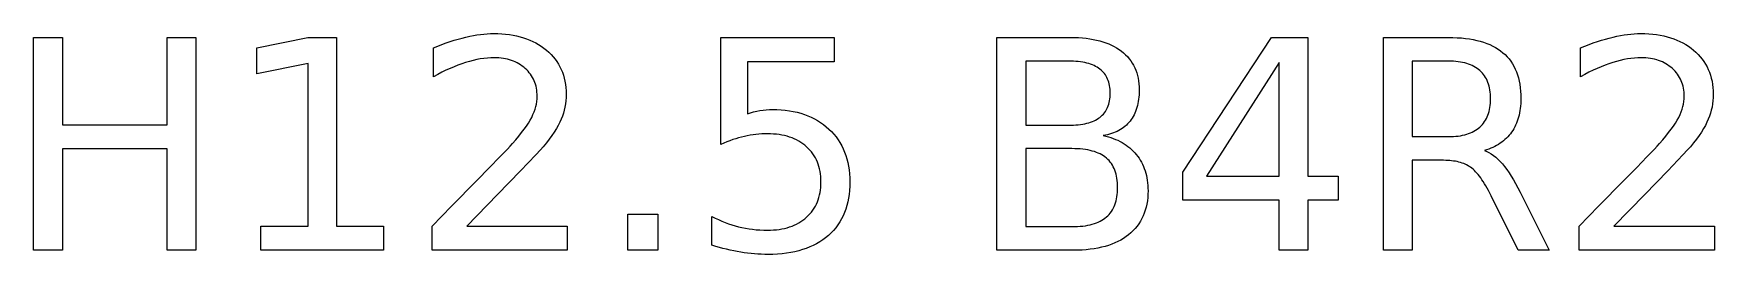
# Model space of a CAD drawing. Header units: millimetres. Extents: x 9.9 to 25.1, y 1 to 3.
import ezdxf

# ---------------------------------------------------------------- set-up
doc = ezdxf.new("R2010")
doc.units = ezdxf.units.MM
doc.layers.add('LASER_OUTLINE', color=7, linetype='Continuous')

msp = doc.modelspace()

# ---------------------------------------------------------------- linework, layer by layer
at = {"layer": 'LASER_OUTLINE'}
for points in [[(9.895739, 2.965139), (10.156552, 2.965139), (10.156552, 2.174952), (11.104261, 2.174952), (11.104261, 2.965139), (11.365074, 2.965139), (11.365074, 1.037444), (11.104261, 1.037444), (11.104261, 1.955455), (10.156552, 1.955455), (10.156552, 1.037444), (9.895739, 1.037444)], [(11.95255, 1.25694), (12.378631, 1.25694), (12.378631, 2.727566), (11.915106, 2.634603), (11.915106, 2.872176), (12.376049, 2.965139), (12.636862, 2.965139), (12.636862, 1.25694), (13.062944, 1.25694), (13.062944, 1.037444), (11.95255, 1.037444)], [(13.814396, 1.25694), (14.724661, 1.25694), (14.724661, 1.037444), (13.500645, 1.037444), (13.500645, 1.25694), (13.676081, 1.436895), (13.905423, 1.669464), (14.021667, 1.787403), (14.114106, 1.882343), (14.182739, 1.954285), (14.208128, 1.981631), (14.227566, 2.003228), (14.257696, 2.037736), (14.285466, 2.070893), (14.310876, 2.102697), (14.333925, 2.13315), (14.354614, 2.162252), (14.372942, 2.190002), (14.38891, 2.2164), (14.402518, 2.241446), (14.414168, 2.265766), (14.424265, 2.289985), (14.432809, 2.314104), (14.4398, 2.338121), (14.445237, 2.362038), (14.44912, 2.385854), (14.45145, 2.409569), (14.452227, 2.433183), (14.451806, 2.452167), (14.450543, 2.470707), (14.448437, 2.488803), (14.445489, 2.506456), (14.441699, 2.523664), (14.437066, 2.540429), (14.431591, 2.55675), (14.425274, 2.572628), (14.418115, 2.588061), (14.410113, 2.60305), (14.401269, 2.617596), (14.391583, 2.631698), (14.381055, 2.645356), (14.369684, 2.65857), (14.357471, 2.67134), (14.344416, 2.683667), (14.330684, 2.695393), (14.316444, 2.706363), (14.301694, 2.716576), (14.286435, 2.726033), (14.270666, 2.734733), (14.254388, 2.742677), (14.2376, 2.749864), (14.220303, 2.756294), (14.202497, 2.761968), (14.184181, 2.766886), (14.165356, 2.771047), (14.146021, 2.774451), (14.126177, 2.777099), (14.105824, 2.77899), (14.084961, 2.780125), (14.063589, 2.780504), (14.032712, 2.779838), (14.001412, 2.777841), (13.969688, 2.774512), (13.93754, 2.769852), (13.904969, 2.76386), (13.871974, 2.756536), (13.838555, 2.747882), (13.804713, 2.737895), (13.770366, 2.726557), (13.735434, 2.713848), (13.699917, 2.699766), (13.663815, 2.684312), (13.627128, 2.667487), (13.589856, 2.64929), (13.551999, 2.629721), (13.513557, 2.60878), (13.513557, 2.872176), (13.552614, 2.887508), (13.591026, 2.901872), (13.628793, 2.915268), (13.665913, 2.927695), (13.702388, 2.939154), (13.738218, 2.949645), (13.773402, 2.959167), (13.80794, 2.967721), (13.841793, 2.975286), (13.874919, 2.981843), (13.907319, 2.987391), (13.938993, 2.99193), (13.96994, 2.995461), (14.000161, 2.997983), (14.029656, 2.999496), (14.058425, 3), (14.095394, 2.999415), (14.131415, 2.99766), (14.166488, 2.994735), (14.200613, 2.990639), (14.23379, 2.985374), (14.266018, 2.978938), (14.297298, 2.971332), (14.327631, 2.962556), (14.357014, 2.952611), (14.38545, 2.941495), (14.412938, 2.929208), (14.439477, 2.915752), (14.465068, 2.901126), (14.489711, 2.885329), (14.513406, 2.868363), (14.536152, 2.850226), (14.557729, 2.831111), (14.577913, 2.811209), (14.596705, 2.79052), (14.614106, 2.769045), (14.630114, 2.746782), (14.64473, 2.723733), (14.657955, 2.699897), (14.669787, 2.675274), (14.680227, 2.649865), (14.689275, 2.623668), (14.696931, 2.596685), (14.703195, 2.568915), (14.708068, 2.540359), (14.711548, 2.511015), (14.713636, 2.480885), (14.714332, 2.449968), (14.713636, 2.420463), (14.711548, 2.391341), (14.708068, 2.362603), (14.703195, 2.334248), (14.696931, 2.306276), (14.689275, 2.278688), (14.680227, 2.251483), (14.669787, 2.224661), (14.657511, 2.197436), (14.642955, 2.16902), (14.626119, 2.139415), (14.607004, 2.108618), (14.585609, 2.076632), (14.561935, 2.043455), (14.535981, 2.009089), (14.507747, 1.973531), (14.482811, 1.945973), (14.440284, 1.900742), (14.302453, 1.757263), (14.093931, 1.54277)], [(16.115235, 2.965139), (17.139122, 2.965139), (17.139122, 2.745642), (16.354099, 2.745642), (16.354099, 2.273079), (16.382505, 2.282158), (16.41091, 2.290026), (16.439316, 2.296683), (16.467721, 2.30213), (16.496126, 2.306367), (16.524532, 2.309393), (16.552937, 2.311209), (16.581343, 2.311814), (16.621167, 2.311123), (16.659942, 2.30905), (16.697668, 2.305595), (16.734345, 2.300759), (16.769972, 2.29454), (16.804551, 2.286939), (16.838081, 2.277957), (16.870561, 2.267592), (16.901993, 2.255846), (16.932376, 2.242717), (16.961709, 2.228207), (16.989993, 2.212314), (17.017229, 2.19504), (17.043415, 2.176384), (17.068552, 2.156346), (17.09264, 2.134926), (17.115467, 2.112325), (17.136822, 2.088747), (17.156704, 2.06419), (17.175113, 2.038654), (17.192049, 2.01214), (17.207513, 1.984647), (17.221504, 1.956176), (17.234022, 1.926727), (17.245067, 1.896299), (17.25464, 1.864893), (17.26274, 1.832508), (17.269367, 1.799145), (17.274522, 1.764803), (17.278203, 1.729483), (17.280413, 1.693184), (17.281149, 1.655907), (17.280392, 1.617553), (17.278123, 1.580284), (17.27434, 1.544099), (17.269044, 1.508998), (17.262236, 1.474981), (17.253914, 1.442049), (17.244079, 1.410202), (17.232731, 1.379438), (17.219869, 1.349759), (17.205495, 1.321165), (17.189608, 1.293655), (17.172208, 1.267229), (17.153294, 1.241887), (17.132868, 1.21763), (17.110928, 1.194458), (17.087476, 1.172369), (17.062646, 1.151496), (17.036576, 1.13197), (17.009265, 1.113791), (16.980713, 1.096958), (16.950921, 1.081471), (16.919888, 1.067332), (16.887614, 1.054539), (16.854099, 1.043092), (16.819344, 1.032993), (16.783348, 1.024239), (16.746111, 1.016833), (16.707634, 1.010773), (16.667916, 1.00606), (16.626957, 1.002693), (16.584757, 1.000673), (16.541317, 1), (16.510904, 1.000323), (16.48035, 1.001291), (16.449655, 1.002905), (16.418818, 1.005165), (16.387841, 1.00807), (16.356722, 1.01162), (16.325462, 1.015817), (16.29406, 1.020658), (16.262457, 1.026146), (16.230592, 1.032279), (16.198465, 1.039057), (16.166075, 1.046482), (16.133423, 1.054551), (16.100508, 1.063267), (16.067332, 1.072628), (16.033893, 1.082634), (16.033893, 1.344739), (16.063065, 1.329426), (16.092479, 1.315123), (16.122135, 1.301828), (16.152033, 1.289542), (16.182174, 1.278264), (16.212556, 1.267995), (16.243181, 1.258735), (16.274048, 1.250484), (16.305257, 1.243221), (16.336911, 1.236927), (16.369008, 1.231601), (16.401549, 1.227243), (16.434534, 1.223854), (16.467963, 1.221433), (16.501836, 1.219981), (16.536152, 1.219496), (16.56371, 1.219955), (16.590542, 1.221332), (16.616648, 1.223627), (16.642027, 1.22684), (16.66668, 1.230971), (16.690607, 1.236019), (16.713807, 1.241986), (16.736281, 1.24887), (16.758029, 1.256673), (16.779051, 1.265393), (16.799346, 1.275031), (16.818915, 1.285587), (16.837758, 1.297062), (16.855875, 1.309454), (16.873265, 1.322764), (16.889929, 1.336992), (16.90572, 1.352006), (16.920493, 1.367677), (16.934247, 1.384003), (16.946982, 1.400985), (16.958698, 1.418622), (16.969395, 1.436915), (16.979074, 1.455864), (16.987734, 1.475468), (16.995375, 1.495728), (17.001997, 1.516644), (17.0076, 1.538215), (17.012185, 1.560442), (17.015751, 1.583325), (17.018298, 1.606863), (17.019826, 1.631057), (17.020336, 1.655907), (17.019826, 1.680757), (17.018298, 1.704951), (17.015751, 1.728489), (17.012185, 1.751372), (17.0076, 1.773599), (17.001997, 1.79517), (16.995375, 1.816086), (16.987734, 1.836346), (16.979074, 1.85595), (16.969395, 1.874899), (16.958698, 1.893192), (16.946982, 1.91083), (16.934247, 1.927811), (16.920493, 1.944137), (16.90572, 1.959808), (16.889929, 1.974822), (16.873265, 1.98905), (16.855875, 2.00236), (16.837758, 2.014752), (16.818915, 2.026227), (16.799346, 2.036783), (16.779051, 2.046421), (16.758029, 2.055141), (16.736281, 2.062944), (16.713807, 2.069828), (16.690607, 2.075795), (16.66668, 2.080843), (16.642027, 2.084974), (16.616648, 2.088187), (16.590542, 2.090482), (16.56371, 2.091859), (16.536152, 2.092318), (16.510016, 2.091954), (16.483901, 2.090865), (16.457805, 2.089049), (16.43173, 2.086507), (16.405675, 2.083239), (16.37964, 2.079245), (16.353625, 2.074524), (16.327631, 2.069077), (16.301575, 2.062863), (16.275379, 2.055842), (16.249042, 2.048015), (16.222563, 2.03938), (16.195943, 2.029939), (16.169182, 2.01969), (16.142279, 2.008635), (16.115235, 1.996772)], [(18.61233, 2.965139), (19.278567, 2.965139), (19.315314, 2.964655), (19.350992, 2.963202), (19.385601, 2.960781), (19.419141, 2.957392), (19.451612, 2.953034), (19.483013, 2.947708), (19.513345, 2.941414), (19.542608, 2.934151), (19.570802, 2.92592), (19.597926, 2.91672), (19.623981, 2.906553), (19.648967, 2.895416), (19.672884, 2.883312), (19.695731, 2.870239), (19.717509, 2.856198), (19.738218, 2.841188), (19.757762, 2.825285), (19.776045, 2.808566), (19.793067, 2.791029), (19.808828, 2.772676), (19.823328, 2.753505), (19.836568, 2.733518), (19.848546, 2.712713), (19.859264, 2.691091), (19.868721, 2.668652), (19.876916, 2.645396), (19.883851, 2.621323), (19.889525, 2.596433), (19.893938, 2.570726), (19.897091, 2.544202), (19.898982, 2.516861), (19.899612, 2.488702), (19.89929, 2.466874), (19.898321, 2.44561), (19.896707, 2.424911), (19.894448, 2.404777), (19.891543, 2.385208), (19.887992, 2.366204), (19.883796, 2.347765), (19.878954, 2.32989), (19.873467, 2.312581), (19.867334, 2.295836), (19.860555, 2.279656), (19.853131, 2.264041), (19.845061, 2.248991), (19.836346, 2.234506), (19.826985, 2.220586), (19.816979, 2.20723), (19.806347, 2.194465), (19.79511, 2.182315), (19.783267, 2.170781), (19.77082, 2.159861), (19.757767, 2.149557), (19.744109, 2.139868), (19.729846, 2.130795), (19.714977, 2.122337), (19.699504, 2.114494), (19.683425, 2.107267), (19.66674, 2.100655), (19.649451, 2.094658), (19.631556, 2.089276), (19.613057, 2.08451), (19.593952, 2.080359), (19.574241, 2.076824), (19.597954, 2.071309), (19.620995, 2.065092), (19.643366, 2.058175), (19.665066, 2.050557), (19.686095, 2.042237), (19.706454, 2.033217), (19.726141, 2.023496), (19.745158, 2.013073), (19.763504, 2.001949), (19.781179, 1.990125), (19.798184, 1.977599), (19.814517, 1.964372), (19.83018, 1.950444), (19.845172, 1.935815), (19.859493, 1.920485), (19.873144, 1.904454), (19.886043, 1.887818), (19.898109, 1.870673), (19.909344, 1.853018), (19.919746, 1.834853), (19.929317, 1.816179), (19.938055, 1.796996), (19.94596, 1.777303), (19.953034, 1.757101), (19.959275, 1.73639), (19.964685, 1.715169), (19.969262, 1.693439), (19.973007, 1.671199), (19.975919, 1.64845), (19.978, 1.625192), (19.979248, 1.601424), (19.979664, 1.577147), (19.978978, 1.545327), (19.97692, 1.514425), (19.973491, 1.484441), (19.968689, 1.455374), (19.962516, 1.427226), (19.954971, 1.399996), (19.946054, 1.373684), (19.935765, 1.348289), (19.924104, 1.323813), (19.911071, 1.300254), (19.896667, 1.277614), (19.880891, 1.255891), (19.863743, 1.235086), (19.845223, 1.215199), (19.825331, 1.19623), (19.804067, 1.178179), (19.781537, 1.161137), (19.757848, 1.145194), (19.732998, 1.130351), (19.706988, 1.116607), (19.679818, 1.103963), (19.651489, 1.092418), (19.621999, 1.081973), (19.591349, 1.072628), (19.559539, 1.064381), (19.526569, 1.057235), (19.492439, 1.051187), (19.45715, 1.04624), (19.4207, 1.042391), (19.38309, 1.039643), (19.34432, 1.037993), (19.30439, 1.037444), (18.61233, 1.037444)], [(21.097805, 2.965139), (21.425758, 2.965139), (21.425758, 1.708844), (21.700775, 1.708844), (21.700775, 1.49193), (21.425758, 1.49193), (21.425758, 1.037444), (21.166236, 1.037444), (21.166236, 1.49193), (20.295997, 1.49193), (20.295997, 1.743706)], [(23.022918, 1.941252), (23.043828, 1.933142), (23.064598, 1.923015), (23.085226, 1.91087), (23.105713, 1.896708), (23.126059, 1.880528), (23.146264, 1.862331), (23.166327, 1.842116), (23.186249, 1.819884), (23.206111, 1.795554), (23.225992, 1.769045), (23.245894, 1.740357), (23.265816, 1.70949), (23.285759, 1.676444), (23.305721, 1.64122), (23.325704, 1.603817), (23.345707, 1.564235), (23.610394, 1.037444), (23.330213, 1.037444), (23.083602, 1.531956), (23.059807, 1.578337), (23.036193, 1.620642), (23.024454, 1.640267), (23.01276, 1.658873), (23.001112, 1.67646), (22.989509, 1.693028), (22.977952, 1.708577), (22.96644, 1.723108), (22.954973, 1.736619), (22.943552, 1.749112), (22.932176, 1.760586), (22.920846, 1.771042), (22.909561, 1.780478), (22.898321, 1.788896), (22.88685, 1.796557), (22.874869, 1.803724), (22.862378, 1.810397), (22.849378, 1.816575), (22.835869, 1.822259), (22.821851, 1.827449), (22.807323, 1.832145), (22.792285, 1.836346), (22.776738, 1.840053), (22.760682, 1.843266), (22.744116, 1.845984), (22.727041, 1.848209), (22.709457, 1.849938), (22.691363, 1.851174), (22.67276, 1.851916), (22.653647, 1.852163), (22.369593, 1.852163), (22.369593, 1.037444), (22.10878, 1.037444), (22.10878, 2.965139), (22.697547, 2.965139), (22.738208, 2.964599), (22.777558, 2.96298), (22.815597, 2.960282), (22.852324, 2.956504), (22.88774, 2.951647), (22.921845, 2.945711), (22.954638, 2.938695), (22.98612, 2.9306), (23.016291, 2.921426), (23.04515, 2.911173), (23.072698, 2.89984), (23.098935, 2.887427), (23.12386, 2.873936), (23.147474, 2.859365), (23.169777, 2.843715), (23.190768, 2.826985), (23.210468, 2.809166), (23.228897, 2.790248), (23.246056, 2.77023), (23.261943, 2.749112), (23.276559, 2.726895), (23.289905, 2.703579), (23.301979, 2.679163), (23.312782, 2.653648), (23.322315, 2.627033), (23.330576, 2.599318), (23.337566, 2.570504), (23.343286, 2.540591), (23.347734, 2.509578), (23.350912, 2.477465), (23.352818, 2.444253), (23.353454, 2.409942), (23.353123, 2.387427), (23.352132, 2.365397), (23.35048, 2.343851), (23.348168, 2.322789), (23.345195, 2.302211), (23.341561, 2.282117), (23.337266, 2.262508), (23.332311, 2.243383), (23.326695, 2.224742), (23.320418, 2.206585), (23.313481, 2.188912), (23.305883, 2.171724), (23.297624, 2.155019), (23.288704, 2.138799), (23.279124, 2.123063), (23.268883, 2.107811), (23.258012, 2.093089), (23.24654, 2.078942), (23.234468, 2.06537), (23.221796, 2.052372), (23.208524, 2.03995), (23.194652, 2.028103), (23.180179, 2.01683), (23.165106, 2.006133), (23.149433, 1.996011), (23.13316, 1.986463), (23.116287, 1.977491), (23.098814, 1.969093), (23.08074, 1.96127), (23.062066, 1.954023), (23.042792, 1.94735)], [(24.193996, 1.25694), (25.104261, 1.25694), (25.104261, 1.037444), (23.880245, 1.037444), (23.880245, 1.25694), (24.055681, 1.436895), (24.285022, 1.669464), (24.401267, 1.787403), (24.493705, 1.882343), (24.562338, 1.954285), (24.587728, 1.981631), (24.607166, 2.003228), (24.637296, 2.037736), (24.665066, 2.070893), (24.690476, 2.102697), (24.713525, 2.13315), (24.734213, 2.162252), (24.752542, 2.190002), (24.76851, 2.2164), (24.782117, 2.241446), (24.793768, 2.265766), (24.803865, 2.289985), (24.812409, 2.314104), (24.819399, 2.338121), (24.824836, 2.362038), (24.82872, 2.385854), (24.83105, 2.409569), (24.831827, 2.433183), (24.831406, 2.452167), (24.830142, 2.470707), (24.828037, 2.488803), (24.825089, 2.506456), (24.821298, 2.523664), (24.816666, 2.540429), (24.811191, 2.55675), (24.804874, 2.572628), (24.797715, 2.588061), (24.789713, 2.60305), (24.780869, 2.617596), (24.771183, 2.631698), (24.760654, 2.645356), (24.749284, 2.65857), (24.737071, 2.67134), (24.724015, 2.683667), (24.710284, 2.695393), (24.696044, 2.706363), (24.681294, 2.716576), (24.666034, 2.726033), (24.650266, 2.734733), (24.633987, 2.742677), (24.6172, 2.749864), (24.599903, 2.756294), (24.582097, 2.761968), (24.563781, 2.766886), (24.544956, 2.771047), (24.525621, 2.774451), (24.505777, 2.777099), (24.485424, 2.77899), (24.464561, 2.780125), (24.443189, 2.780504), (24.412312, 2.779838), (24.381012, 2.777841), (24.349288, 2.774512), (24.31714, 2.769852), (24.284568, 2.76386), (24.251573, 2.756536), (24.218155, 2.747882), (24.184312, 2.737895), (24.149966, 2.726557), (24.115034, 2.713848), (24.079517, 2.699766), (24.043415, 2.684312), (24.006728, 2.667487), (23.969456, 2.64929), (23.931599, 2.629721), (23.893157, 2.60878), (23.893157, 2.872176), (23.932214, 2.887508), (23.970626, 2.901872), (24.008392, 2.915268), (24.045513, 2.927695), (24.081988, 2.939154), (24.117818, 2.949645), (24.153002, 2.959167), (24.18754, 2.967721), (24.221393, 2.975286), (24.254519, 2.981843), (24.286919, 2.987391), (24.318592, 2.99193), (24.34954, 2.995461), (24.379761, 2.997983), (24.409256, 2.999496), (24.438024, 3), (24.474994, 2.999415), (24.511015, 2.99766), (24.546088, 2.994735), (24.580213, 2.990639), (24.61339, 2.985374), (24.645618, 2.978938), (24.676898, 2.971332), (24.70723, 2.962556), (24.736614, 2.952611), (24.76505, 2.941495), (24.792537, 2.929208), (24.819077, 2.915752), (24.844668, 2.901126), (24.869311, 2.885329), (24.893005, 2.868363), (24.915752, 2.850226), (24.937328, 2.831111), (24.957513, 2.811209), (24.976305, 2.79052), (24.993705, 2.769045), (25.009714, 2.746782), (25.02433, 2.723733), (25.037554, 2.699897), (25.049387, 2.675274), (25.059827, 2.649865), (25.068875, 2.623668), (25.076531, 2.596685), (25.082795, 2.568915), (25.087667, 2.540359), (25.091147, 2.511015), (25.093235, 2.480885), (25.093931, 2.449968), (25.093235, 2.420463), (25.091147, 2.391341), (25.087667, 2.362603), (25.082795, 2.334248), (25.076531, 2.306276), (25.068875, 2.278688), (25.059827, 2.251483), (25.049387, 2.224661), (25.03711, 2.197436), (25.022555, 2.16902), (25.005719, 2.139415), (24.986604, 2.108618), (24.965209, 2.076632), (24.941535, 2.043455), (24.91558, 2.009089), (24.887346, 1.973531), (24.862411, 1.945973), (24.819884, 1.900742), (24.682053, 1.757263), (24.473531, 1.54277)], [(18.873144, 2.750807), (18.873144, 2.169787), (19.259199, 2.169787), (19.282705, 2.170067), (19.305449, 2.170907), (19.327431, 2.172306), (19.348652, 2.174266), (19.369111, 2.176785), (19.388809, 2.179864), (19.407745, 2.183503), (19.42592, 2.187702), (19.443333, 2.19246), (19.459984, 2.197779), (19.475874, 2.203657), (19.491002, 2.210095), (19.505369, 2.217093), (19.518974, 2.224651), (19.531817, 2.232769), (19.543899, 2.241446), (19.555235, 2.250699), (19.565839, 2.260541), (19.575711, 2.270974), (19.584853, 2.281996), (19.593263, 2.293609), (19.600942, 2.305812), (19.607889, 2.318605), (19.614106, 2.331988), (19.619591, 2.345962), (19.624344, 2.360525), (19.628366, 2.375678), (19.631657, 2.391422), (19.634217, 2.407756), (19.636045, 2.424679), (19.637142, 2.442193), (19.637508, 2.460297), (19.637142, 2.478247), (19.636045, 2.495622), (19.634217, 2.512422), (19.631657, 2.528648), (19.628366, 2.544298), (19.624344, 2.559373), (19.619591, 2.573873), (19.614106, 2.587799), (19.607889, 2.601149), (19.600942, 2.613924), (19.593263, 2.626125), (19.584853, 2.63775), (19.575711, 2.648801), (19.565839, 2.659276), (19.555235, 2.669177), (19.543899, 2.678502), (19.531817, 2.687258), (19.518974, 2.695449), (19.505369, 2.703075), (19.491002, 2.710136), (19.475874, 2.716632), (19.459984, 2.722563), (19.443333, 2.727929), (19.42592, 2.732731), (19.407745, 2.736967), (19.388809, 2.740639), (19.369111, 2.743746), (19.348652, 2.746288), (19.327431, 2.748265), (19.305449, 2.749677), (19.282705, 2.750525), (19.259199, 2.750807)], [(21.166236, 2.737895), (20.507747, 1.708844), (21.166236, 1.708844)], [(22.369593, 2.750807), (22.369593, 2.066495), (22.697547, 2.066495), (22.72075, 2.066835), (22.743231, 2.067856), (22.764992, 2.069558), (22.786031, 2.071942), (22.806349, 2.075006), (22.825946, 2.07875), (22.844822, 2.083176), (22.862976, 2.088283), (22.880409, 2.09407), (22.897121, 2.100539), (22.913112, 2.107688), (22.928381, 2.115518), (22.942929, 2.124029), (22.956756, 2.133221), (22.969862, 2.143094), (22.982246, 2.153648), (22.993895, 2.164862), (23.004791, 2.176717), (23.014936, 2.189212), (23.02433, 2.202348), (23.032972, 2.216125), (23.040863, 2.230542), (23.048002, 2.245599), (23.05439, 2.261298), (23.060026, 2.277636), (23.064911, 2.294615), (23.069044, 2.312235), (23.072426, 2.330495), (23.075056, 2.349396), (23.076935, 2.368938), (23.078062, 2.389119), (23.078438, 2.409942), (23.078062, 2.430759), (23.076935, 2.450926), (23.075056, 2.470442), (23.072426, 2.489308), (23.069044, 2.507522), (23.064911, 2.525087), (23.060026, 2.542), (23.05439, 2.558263), (23.048002, 2.573876), (23.040863, 2.588838), (23.032972, 2.603149), (23.02433, 2.616809), (23.014936, 2.629819), (23.004791, 2.642178), (22.993895, 2.653887), (22.982246, 2.664945), (22.969862, 2.675342), (22.956756, 2.685069), (22.942929, 2.694125), (22.928381, 2.70251), (22.913112, 2.710224), (22.897121, 2.717267), (22.880409, 2.72364), (22.862976, 2.729342), (22.844822, 2.734372), (22.825946, 2.738733), (22.806349, 2.742422), (22.786031, 2.745441), (22.764992, 2.747788), (22.743231, 2.749465), (22.72075, 2.750472), (22.697547, 2.750807)], [(18.873144, 1.958037), (18.873144, 1.251775), (19.291478, 1.251775), (19.317359, 1.252116), (19.342388, 1.253137), (19.366564, 1.254839), (19.389888, 1.257222), (19.41236, 1.260286), (19.433979, 1.264031), (19.454746, 1.268457), (19.474661, 1.273564), (19.493723, 1.279351), (19.511933, 1.285819), (19.52929, 1.292969), (19.545795, 1.300799), (19.561448, 1.30931), (19.576249, 1.318502), (19.590197, 1.328375), (19.603292, 1.338928), (19.615566, 1.350183), (19.627048, 1.362159), (19.637737, 1.374856), (19.647635, 1.388275), (19.656742, 1.402414), (19.665056, 1.417275), (19.672578, 1.432857), (19.679309, 1.449161), (19.685248, 1.466185), (19.690395, 1.483931), (19.69475, 1.502398), (19.698313, 1.521587), (19.701085, 1.541496), (19.703064, 1.562127), (19.704252, 1.583479), (19.704648, 1.605552), (19.704252, 1.627776), (19.703064, 1.64926), (19.701085, 1.670001), (19.698313, 1.690002), (19.69475, 1.709261), (19.690395, 1.727778), (19.685248, 1.745554), (19.679309, 1.762589), (19.672578, 1.778882), (19.665056, 1.794434), (19.656742, 1.809244), (19.647635, 1.823313), (19.637737, 1.836641), (19.627048, 1.849227), (19.615566, 1.861072), (19.603292, 1.872176), (19.590197, 1.882573), (19.576249, 1.892299), (19.561448, 1.901355), (19.545795, 1.90974), (19.52929, 1.917454), (19.511933, 1.924498), (19.493723, 1.93087), (19.474661, 1.936572), (19.454746, 1.941603), (19.433979, 1.945963), (19.41236, 1.949652), (19.389888, 1.952671), (19.366564, 1.955019), (19.342388, 1.956696), (19.317359, 1.957702), (19.291478, 1.958037)], [(15.272111, 1.365397), (15.544545, 1.365397), (15.544545, 1.037444), (15.272111, 1.037444)]]:
    msp.add_lwpolyline(points, close=True, dxfattribs=at)

doc.saveas('drawing.dxf')
